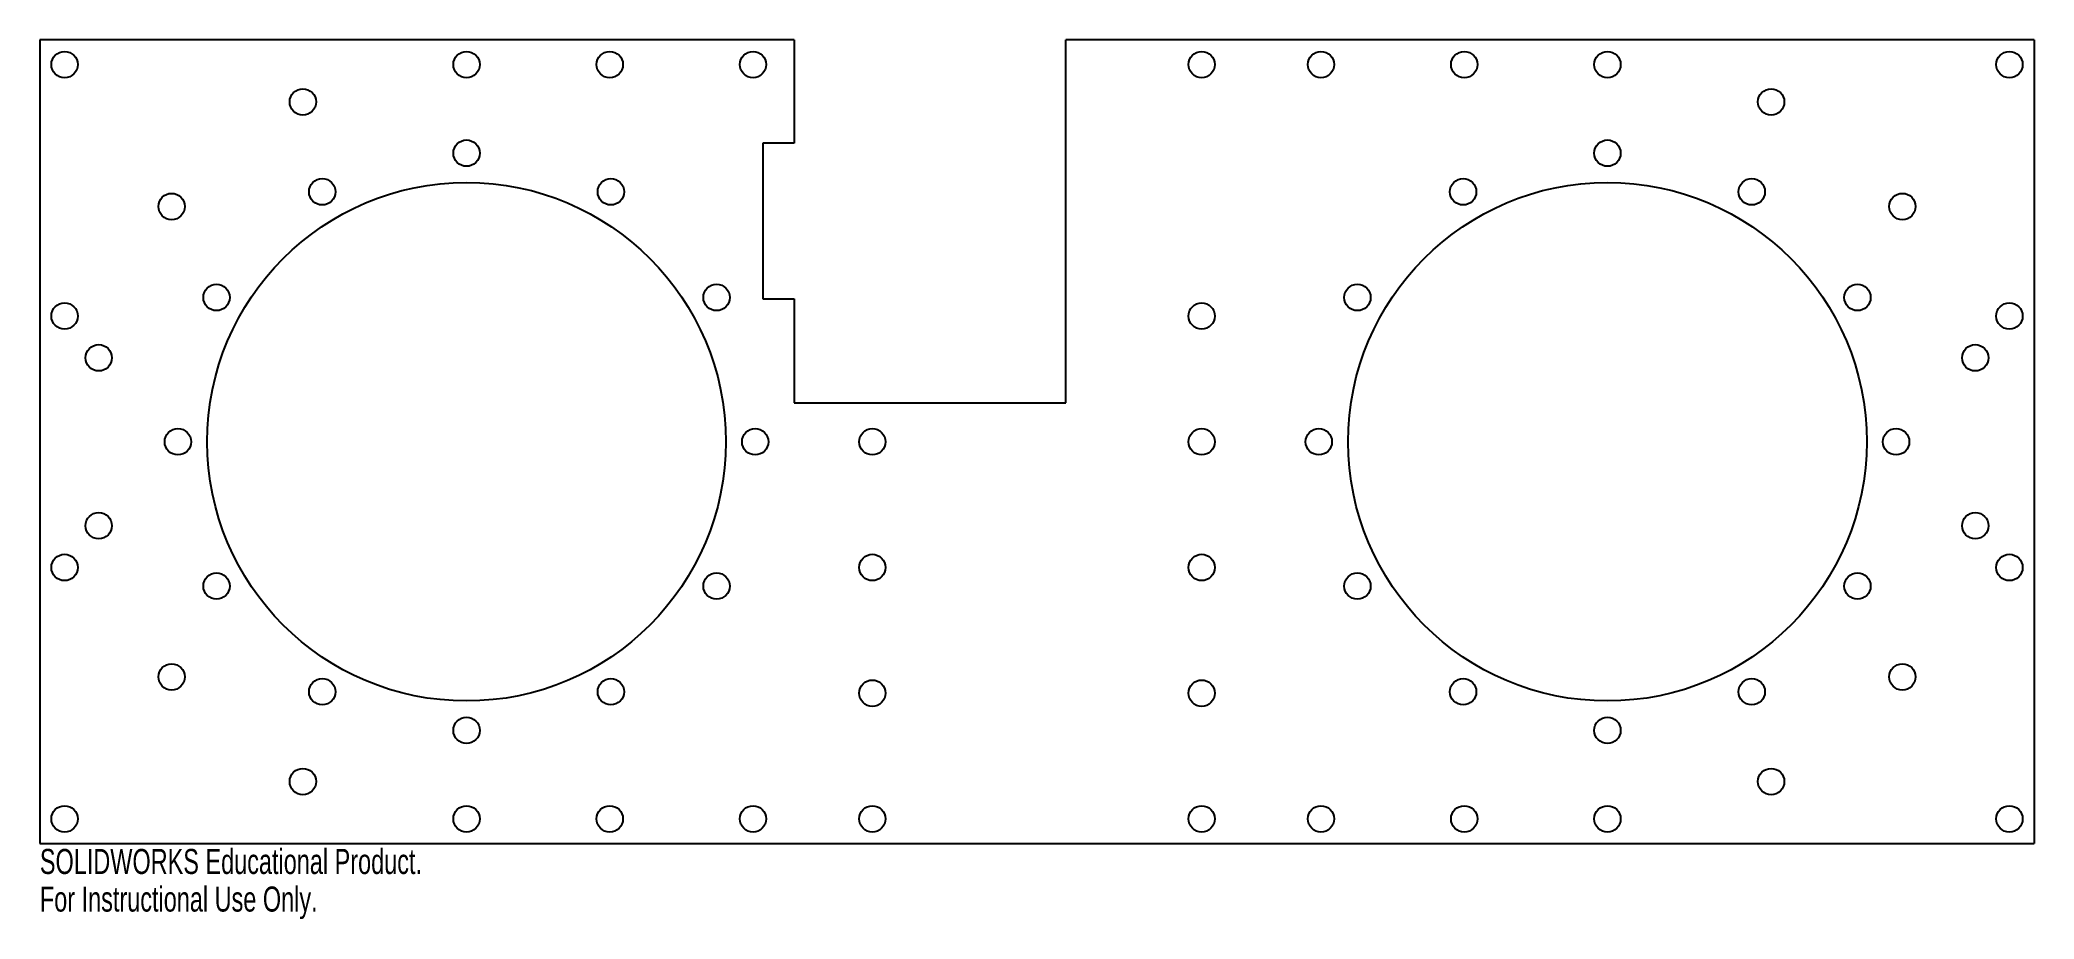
# Model space of a CAD drawing. Header units: millimetres. Extents: x -192 to 192, y -92 to 78.
import ezdxf

# ---------------------------------------------------------------- set-up
doc = ezdxf.new("R2010")
doc.units = ezdxf.units.MM
doc.styles.add('SLDTEXTSTYLE0', font='TXT', dxfattribs={"width": 0.7})

msp = doc.modelspace()

# ---------------------------------------------------------------- linework, layer by layer
at = {"color": 7, "linetype": 'Continuous', "lineweight": 25}
for p, q in [((-46.84, 77.51), (-192.27, 77.51)), ((-192.27, 77.51), (-192.27, -77.51)), ((-46.84, 77.51), (-46.84, 57.58)), ((192.27, 77.51), (5.59, 77.51)), ((5.59, 7.51), (5.59, 77.51)), ((192.27, 77.51), (192.27, -77.51)), ((-46.84, 57.58), (-52.84, 57.58)), ((-52.84, 57.58), (-52.84, 27.58)), ((-52.84, 27.58), (-46.84, 27.58)), ((-46.84, 27.58), (-46.84, 7.51)), ((-46.84, 7.51), (5.59, 7.51)), ((-192.27, -77.51), (192.27, -77.51))]:
    msp.add_line(p, q, dxfattribs=at)
for centre, radius in [((-187.51, 72.74), 2.54), ((-110, 72.74), 2.54), ((-82.38, 72.74), 2.54), ((-54.76, 72.74), 2.54), ((31.75, 72.74), 2.54), ((54.76, 72.74), 2.54), ((82.38, 72.74), 2.54), ((110, 72.74), 2.54), ((187.51, 72.74), 2.54), ((-141.56, 65.54), 2.54), ((141.56, 65.54), 2.54), ((-110, 55.66), 2.54), ((110, 55.66), 2.54), ((-110, 0), 50), ((-137.83, 48.21), 2.54), ((-82.17, 48.21), 2.54), ((110, 0), 50), ((82.17, 48.21), 2.54), ((137.83, 48.21), 2.54), ((-166.87, 45.36), 2.54), ((166.87, 45.36), 2.54), ((-158.21, 27.83), 2.54), ((-61.79, 27.83), 2.54), ((61.79, 27.83), 2.54), ((158.21, 27.83), 2.54), ((-187.51, 24.25), 2.54), ((31.75, 24.25), 2.54), ((187.51, 24.25), 2.54), ((-180.92, 16.19), 2.54), ((180.92, 16.19), 2.54), ((-165.66, 0), 2.54), ((-54.34, 0), 2.54), ((-31.75, 0), 2.54), ((31.75, 0), 2.54), ((54.34, 0), 2.54), ((165.66, 0), 2.54), ((-180.92, -16.19), 2.54), ((180.92, -16.19), 2.54), ((-187.51, -24.25), 2.54), ((-31.75, -24.25), 2.54), ((31.75, -24.25), 2.54), ((187.51, -24.25), 2.54), ((-158.21, -27.83), 2.54), ((-61.79, -27.83), 2.54), ((61.79, -27.83), 2.54), ((158.21, -27.83), 2.54), ((-166.87, -45.36), 2.54), ((-137.83, -48.21), 2.54), ((-82.17, -48.21), 2.54), ((-31.75, -48.5), 2.54), ((31.75, -48.5), 2.54), ((82.17, -48.21), 2.54), ((137.83, -48.21), 2.54), ((166.87, -45.36), 2.54), ((-110, -55.66), 2.54), ((110, -55.66), 2.54), ((-141.56, -65.54), 2.54), ((141.56, -65.54), 2.54), ((-187.51, -72.74), 2.54), ((-110, -72.74), 2.54), ((-82.38, -72.74), 2.54), ((-54.76, -72.74), 2.54), ((-31.75, -72.74), 2.54), ((31.75, -72.74), 2.54), ((54.76, -72.74), 2.54), ((82.38, -72.74), 2.54), ((110, -72.74), 2.54), ((187.51, -72.74), 2.54)]:
    msp.add_circle(centre, radius, dxfattribs=at)

# ---------------------------------------------------------------- texts
at = {"color": 7, "linetype": 'Continuous', "char_height": 4.8336, "attachment_point": 1, "style": 'SLDTEXTSTYLE0'}
for s, insert in [('SOLIDWORKS Educational Product.', (-192.27, -78.53)), ('For Instructional Use Only.', (-192.27, -85.78))]:
    msp.add_mtext(s, dxfattribs=dict(at, insert=insert))

doc.saveas('drawing.dxf')
